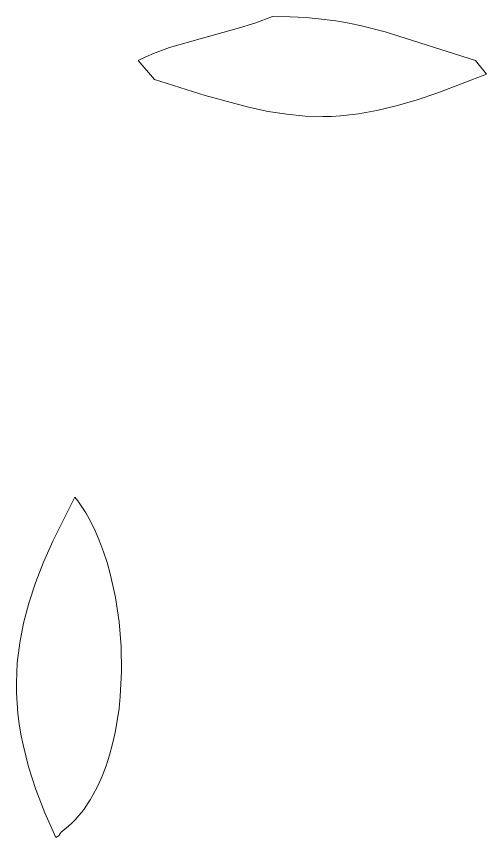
# Model space of a CAD drawing. Header units: centimetres. Extents: x -6.7 to 3.2, y -8.3 to 13.3.
# Drawn here: x -1.97 to -0.264, y 5.667 to 8.643 of the extents above; entities that cross this region are included whole.
import ezdxf

# ---------------------------------------------------------------- set-up
doc = ezdxf.new("R2010")
doc.units = ezdxf.units.CM
doc.header["$MEASUREMENT"] = 0
doc.layers.add('layer 1', color=7, linetype='Continuous')

msp = doc.modelspace()

# ---------------------------------------------------------------- linework, layer by layer
at = {"layer": 'layer 1', "color": 177, "lineweight": 9}
for points, knots in [([(-1.04059, 8.64331), (-1.04059, 8.64331), (-1.10526, 8.61938), (-1.10526, 8.61938), (-1.10526, 8.61938), (-1.10526, 8.61938), (-1.16924, 8.59923), (-1.16924, 8.59923), (-1.16924, 8.59923), (-1.16924, 8.59923), (-1.29441, 8.56501), (-1.29441, 8.56501), (-1.29441, 8.56501), (-1.29441, 8.56501), (-1.41463, 8.53012), (-1.41463, 8.53012), (-1.41463, 8.53012), (-1.41463, 8.53012), (-1.47242, 8.50913), (-1.47242, 8.50913), (-1.47242, 8.50913), (-1.47242, 8.50913), (-1.50066, 8.49717), (-1.50066, 8.49717), (-1.50066, 8.49717), (-1.50066, 8.49717), (-1.52843, 8.48402), (-1.52843, 8.48402), (-1.52843, 8.48402), (-1.52843, 8.48402), (-1.46869, 8.41433), (-1.46869, 8.41433), (-1.46869, 8.41433), (-1.46869, 8.41433), (-1.28531, 8.35604), (-1.28531, 8.35604), (-1.28531, 8.35604), (-1.28531, 8.35604), (-1.12803, 8.31385), (-1.12803, 8.31385), (-1.12803, 8.31385), (-1.12803, 8.31385), (-1.05656, 8.29899), (-1.05656, 8.29899), (-1.05656, 8.29899), (-1.05656, 8.29899), (-0.98848, 8.28839), (-0.98848, 8.28839), (-0.98848, 8.28839), (-0.98848, 8.28839), (-0.92274, 8.28213), (-0.92274, 8.28213), (-0.92274, 8.28213), (-0.92274, 8.28213), (-0.8583, 8.28029), (-0.8583, 8.28029), (-0.8583, 8.28029), (-0.8583, 8.28029), (-0.82624, 8.28105), (-0.82624, 8.28105), (-0.82624, 8.28105), (-0.82624, 8.28105), (-0.79411, 8.28295), (-0.79411, 8.28295), (-0.79411, 8.28295), (-0.79411, 8.28295), (-0.72913, 8.29019), (-0.72913, 8.29019), (-0.72913, 8.29019), (-0.72913, 8.29019), (-0.66231, 8.30209), (-0.66231, 8.30209), (-0.66231, 8.30209), (-0.66231, 8.30209), (-0.5926, 8.31872), (-0.5926, 8.31872), (-0.5926, 8.31872), (-0.5926, 8.31872), (-0.51896, 8.34018), (-0.51896, 8.34018), (-0.51896, 8.34018), (-0.51896, 8.34018), (-0.44035, 8.36653), (-0.44035, 8.36653), (-0.44035, 8.36653), (-0.44035, 8.36653), (-0.26403, 8.43424), (-0.26403, 8.43424), (-0.26403, 8.43424), (-0.26403, 8.43424), (-0.30385, 8.48402), (-0.30385, 8.48402), (-0.30385, 8.48402), (-0.30385, 8.48402), (-0.63182, 8.58718), (-0.63182, 8.58718), (-0.63182, 8.58718), (-0.63182, 8.58718), (-0.71735, 8.60928), (-0.71735, 8.60928), (-0.71735, 8.60928), (-0.71735, 8.60928), (-0.76314, 8.61877), (-0.76314, 8.61877), (-0.76314, 8.61877), (-0.76314, 8.61877), (-0.81156, 8.62697), (-0.81156, 8.62697), (-0.81156, 8.62697), (-0.81156, 8.62697), (-0.86306, 8.63372), (-0.86306, 8.63372), (-0.86306, 8.63372), (-0.86306, 8.63372), (-0.9181, 8.63881), (-0.9181, 8.63881), (-0.9181, 8.63881), (-0.9181, 8.63881), (-0.97712, 8.64207), (-0.97712, 8.64207), (-0.97712, 8.64207), (-0.97712, 8.64207), (-1.04059, 8.64331), (-1.04059, 8.64331), (-1.04059, 8.64331), (-1.04059, 8.64331), (-1.04059, 8.64331), (-1.04059, 8.64331)], [0, 0, 0, 0, 0.030303, 0.030303, 0.030303, 0.030303, 0.0606061, 0.0606061, 0.0606061, 0.0606061, 0.0909091, 0.0909091, 0.0909091, 0.0909091, 0.1212121, 0.1212121, 0.1212121, 0.1212121, 0.1515152, 0.1515152, 0.1515152, 0.1515152, 0.1818182, 0.1818182, 0.1818182, 0.1818182, 0.2121212, 0.2121212, 0.2121212, 0.2121212, 0.2424242, 0.2424242, 0.2424242, 0.2424242, 0.2727273, 0.2727273, 0.2727273, 0.2727273, 0.3030303, 0.3030303, 0.3030303, 0.3030303, 0.3333333, 0.3333333, 0.3333333, 0.3333333, 0.3636364, 0.3636364, 0.3636364, 0.3636364, 0.3939394, 0.3939394, 0.3939394, 0.3939394, 0.4242424, 0.4242424, 0.4242424, 0.4242424, 0.4545455, 0.4545455, 0.4545455, 0.4545455, 0.4848485, 0.4848485, 0.4848485, 0.4848485, 0.5151515, 0.5151515, 0.5151515, 0.5151515, 0.5454545, 0.5454545, 0.5454545, 0.5454545, 0.5757576, 0.5757576, 0.5757576, 0.5757576, 0.6060606, 0.6060606, 0.6060606, 0.6060606, 0.6363636, 0.6363636, 0.6363636, 0.6363636, 0.6666667, 0.6666667, 0.6666667, 0.6666667, 0.6969697, 0.6969697, 0.6969697, 0.6969697, 0.7272727, 0.7272727, 0.7272727, 0.7272727, 0.7575758, 0.7575758, 0.7575758, 0.7575758, 0.7878788, 0.7878788, 0.7878788, 0.7878788, 0.8181818, 0.8181818, 0.8181818, 0.8181818, 0.8484848, 0.8484848, 0.8484848, 0.8484848, 0.8787879, 0.8787879, 0.8787879, 0.8787879, 0.9090909, 0.9090909, 0.9090909, 0.9090909, 0.9393939, 0.9393939, 0.9393939, 0.9393939, 1, 1, 1, 1]), ([(-1.75741, 6.90103), (-1.75741, 6.90103), (-1.83796, 6.74092), (-1.83796, 6.74092), (-1.83796, 6.74092), (-1.83796, 6.74092), (-1.87157, 6.6645), (-1.87157, 6.6645), (-1.87157, 6.6645), (-1.87157, 6.6645), (-1.90054, 6.58987), (-1.90054, 6.58987), (-1.90054, 6.58987), (-1.90054, 6.58987), (-1.92469, 6.51659), (-1.92469, 6.51659), (-1.92469, 6.51659), (-1.92469, 6.51659), (-1.94387, 6.44418), (-1.94387, 6.44418), (-1.94387, 6.44418), (-1.94387, 6.44418), (-1.95792, 6.37219), (-1.95792, 6.37219), (-1.95792, 6.37219), (-1.95792, 6.37219), (-1.96298, 6.33621), (-1.96298, 6.33621), (-1.96298, 6.33621), (-1.96298, 6.33621), (-1.96668, 6.30015), (-1.96668, 6.30015), (-1.96668, 6.30015), (-1.96668, 6.30015), (-1.96903, 6.26397), (-1.96903, 6.26397), (-1.96903, 6.26397), (-1.96903, 6.26397), (-1.96999, 6.2276), (-1.96999, 6.2276), (-1.96999, 6.2276), (-1.96999, 6.2276), (-1.96955, 6.19098), (-1.96955, 6.19098), (-1.96955, 6.19098), (-1.96955, 6.19098), (-1.96769, 6.15407), (-1.96769, 6.15407), (-1.96769, 6.15407), (-1.96769, 6.15407), (-1.96439, 6.11679), (-1.96439, 6.11679), (-1.96439, 6.11679), (-1.96439, 6.11679), (-1.95962, 6.0791), (-1.95962, 6.0791), (-1.95962, 6.0791), (-1.95962, 6.0791), (-1.95337, 6.04094), (-1.95337, 6.04094), (-1.95337, 6.04094), (-1.95337, 6.04094), (-1.94562, 6.00224), (-1.94562, 6.00224), (-1.94562, 6.00224), (-1.94562, 6.00224), (-1.92552, 5.92301), (-1.92552, 5.92301), (-1.92552, 5.92301), (-1.92552, 5.92301), (-1.89918, 5.84095), (-1.89918, 5.84095), (-1.89918, 5.84095), (-1.89918, 5.84095), (-1.86643, 5.7556), (-1.86643, 5.7556), (-1.86643, 5.7556), (-1.86643, 5.7556), (-1.8271, 5.6665), (-1.8271, 5.6665), (-1.8271, 5.6665), (-1.8271, 5.6665), (-1.8152, 5.67457), (-1.8152, 5.67457), (-1.8152, 5.67457), (-1.8152, 5.67457), (-1.81512, 5.67466), (-1.81512, 5.67466), (-1.81512, 5.67466), (-1.81512, 5.67466), (-1.81505, 5.67475), (-1.81505, 5.67475), (-1.81505, 5.67475), (-1.81505, 5.67475), (-1.81497, 5.67484), (-1.81497, 5.67484), (-1.81497, 5.67484), (-1.81497, 5.67484), (-1.81494, 5.67489), (-1.81494, 5.67489), (-1.81494, 5.67489), (-1.81494, 5.67489), (-1.8149, 5.67495), (-1.8149, 5.67495), (-1.8149, 5.67495), (-1.8149, 5.67495), (-1.81475, 5.67518), (-1.81475, 5.67518), (-1.81475, 5.67518), (-1.81475, 5.67518), (-1.81457, 5.67546), (-1.81457, 5.67546), (-1.81457, 5.67546), (-1.81457, 5.67546), (-1.8135, 5.67728), (-1.8135, 5.67728), (-1.8135, 5.67728), (-1.8135, 5.67728), (-1.81127, 5.6807), (-1.81127, 5.6807), (-1.81127, 5.6807), (-1.81127, 5.6807), (-1.80719, 5.68642), (-1.80719, 5.68642), (-1.80719, 5.68642), (-1.80719, 5.68642), (-1.79369, 5.6968), (-1.79369, 5.6968), (-1.79369, 5.6968), (-1.79369, 5.6968), (-1.78065, 5.7079), (-1.78065, 5.7079), (-1.78065, 5.7079), (-1.78065, 5.7079), (-1.76806, 5.7197), (-1.76806, 5.7197), (-1.76806, 5.7197), (-1.76806, 5.7197), (-1.75592, 5.73217), (-1.75592, 5.73217), (-1.75592, 5.73217), (-1.75592, 5.73217), (-1.74423, 5.7453), (-1.74423, 5.7453), (-1.74423, 5.7453), (-1.74423, 5.7453), (-1.73298, 5.75906), (-1.73298, 5.75906), (-1.73298, 5.75906), (-1.73298, 5.75906), (-1.72218, 5.77343), (-1.72218, 5.77343), (-1.72218, 5.77343), (-1.72218, 5.77343), (-1.71182, 5.78839), (-1.71182, 5.78839), (-1.71182, 5.78839), (-1.71182, 5.78839), (-1.70189, 5.80391), (-1.70189, 5.80391), (-1.70189, 5.80391), (-1.70189, 5.80391), (-1.6924, 5.81999), (-1.6924, 5.81999), (-1.6924, 5.81999), (-1.6924, 5.81999), (-1.67471, 5.85369), (-1.67471, 5.85369), (-1.67471, 5.85369), (-1.67471, 5.85369), (-1.65874, 5.88931), (-1.65874, 5.88931), (-1.65874, 5.88931), (-1.65874, 5.88931), (-1.64445, 5.92669), (-1.64445, 5.92669), (-1.64445, 5.92669), (-1.64445, 5.92669), (-1.63184, 5.96564), (-1.63184, 5.96564), (-1.63184, 5.96564), (-1.63184, 5.96564), (-1.62088, 6.00601), (-1.62088, 6.00601), (-1.62088, 6.00601), (-1.62088, 6.00601), (-1.61155, 6.04761), (-1.61155, 6.04761), (-1.61155, 6.04761), (-1.61155, 6.04761), (-1.60383, 6.09027), (-1.60383, 6.09027), (-1.60383, 6.09027), (-1.60383, 6.09027), (-1.5977, 6.13382), (-1.5977, 6.13382), (-1.5977, 6.13382), (-1.5977, 6.13382), (-1.59315, 6.17809), (-1.59315, 6.17809), (-1.59315, 6.17809), (-1.59315, 6.17809), (-1.58868, 6.2681), (-1.58868, 6.2681), (-1.58868, 6.2681), (-1.58868, 6.2681), (-1.59026, 6.3589), (-1.59026, 6.3589), (-1.59026, 6.3589), (-1.59026, 6.3589), (-1.59773, 6.44913), (-1.59773, 6.44913), (-1.59773, 6.44913), (-1.59773, 6.44913), (-1.61093, 6.5374), (-1.61093, 6.5374), (-1.61093, 6.5374), (-1.61093, 6.5374), (-1.61964, 6.58037), (-1.61964, 6.58037), (-1.61964, 6.58037), (-1.61964, 6.58037), (-1.62971, 6.62233), (-1.62971, 6.62233), (-1.62971, 6.62233), (-1.62971, 6.62233), (-1.64114, 6.66311), (-1.64114, 6.66311), (-1.64114, 6.66311), (-1.64114, 6.66311), (-1.65391, 6.70253), (-1.65391, 6.70253), (-1.65391, 6.70253), (-1.65391, 6.70253), (-1.66799, 6.74044), (-1.66799, 6.74044), (-1.66799, 6.74044), (-1.66799, 6.74044), (-1.68336, 6.77664), (-1.68336, 6.77664), (-1.68336, 6.77664), (-1.68336, 6.77664), (-1.70001, 6.81098), (-1.70001, 6.81098), (-1.70001, 6.81098), (-1.70001, 6.81098), (-1.71792, 6.84327), (-1.71792, 6.84327), (-1.71792, 6.84327), (-1.71792, 6.84327), (-1.73706, 6.87334), (-1.73706, 6.87334), (-1.73706, 6.87334), (-1.73706, 6.87334), (-1.74708, 6.8875), (-1.74708, 6.8875), (-1.74708, 6.8875), (-1.74708, 6.8875), (-1.75741, 6.90103), (-1.75741, 6.90103), (-1.75741, 6.90103), (-1.75741, 6.90103), (-1.75741, 6.90103), (-1.75741, 6.90103)], [0, 0, 0, 0, 0.0149254, 0.0149254, 0.0149254, 0.0149254, 0.0298507, 0.0298507, 0.0298507, 0.0298507, 0.0447761, 0.0447761, 0.0447761, 0.0447761, 0.0597015, 0.0597015, 0.0597015, 0.0597015, 0.0746269, 0.0746269, 0.0746269, 0.0746269, 0.0895522, 0.0895522, 0.0895522, 0.0895522, 0.1044776, 0.1044776, 0.1044776, 0.1044776, 0.119403, 0.119403, 0.119403, 0.119403, 0.1343284, 0.1343284, 0.1343284, 0.1343284, 0.1492537, 0.1492537, 0.1492537, 0.1492537, 0.1641791, 0.1641791, 0.1641791, 0.1641791, 0.1791045, 0.1791045, 0.1791045, 0.1791045, 0.1940299, 0.1940299, 0.1940299, 0.1940299, 0.2089552, 0.2089552, 0.2089552, 0.2089552, 0.2238806, 0.2238806, 0.2238806, 0.2238806, 0.238806, 0.238806, 0.238806, 0.238806, 0.2537313, 0.2537313, 0.2537313, 0.2537313, 0.2686567, 0.2686567, 0.2686567, 0.2686567, 0.2835821, 0.2835821, 0.2835821, 0.2835821, 0.2985075, 0.2985075, 0.2985075, 0.2985075, 0.3134328, 0.3134328, 0.3134328, 0.3134328, 0.3283582, 0.3283582, 0.3283582, 0.3283582, 0.3432836, 0.3432836, 0.3432836, 0.3432836, 0.358209, 0.358209, 0.358209, 0.358209, 0.3731343, 0.3731343, 0.3731343, 0.3731343, 0.3880597, 0.3880597, 0.3880597, 0.3880597, 0.4029851, 0.4029851, 0.4029851, 0.4029851, 0.4179104, 0.4179104, 0.4179104, 0.4179104, 0.4328358, 0.4328358, 0.4328358, 0.4328358, 0.4477612, 0.4477612, 0.4477612, 0.4477612, 0.4626866, 0.4626866, 0.4626866, 0.4626866, 0.4776119, 0.4776119, 0.4776119, 0.4776119, 0.4925373, 0.4925373, 0.4925373, 0.4925373, 0.5074627, 0.5074627, 0.5074627, 0.5074627, 0.5223881, 0.5223881, 0.5223881, 0.5223881, 0.5373134, 0.5373134, 0.5373134, 0.5373134, 0.5522388, 0.5522388, 0.5522388, 0.5522388, 0.5671642, 0.5671642, 0.5671642, 0.5671642, 0.5820896, 0.5820896, 0.5820896, 0.5820896, 0.5970149, 0.5970149, 0.5970149, 0.5970149, 0.6119403, 0.6119403, 0.6119403, 0.6119403, 0.6268657, 0.6268657, 0.6268657, 0.6268657, 0.641791, 0.641791, 0.641791, 0.641791, 0.6567164, 0.6567164, 0.6567164, 0.6567164, 0.6716418, 0.6716418, 0.6716418, 0.6716418, 0.6865672, 0.6865672, 0.6865672, 0.6865672, 0.7014925, 0.7014925, 0.7014925, 0.7014925, 0.7164179, 0.7164179, 0.7164179, 0.7164179, 0.7313433, 0.7313433, 0.7313433, 0.7313433, 0.7462687, 0.7462687, 0.7462687, 0.7462687, 0.761194, 0.761194, 0.761194, 0.761194, 0.7761194, 0.7761194, 0.7761194, 0.7761194, 0.7910448, 0.7910448, 0.7910448, 0.7910448, 0.8059701, 0.8059701, 0.8059701, 0.8059701, 0.8208955, 0.8208955, 0.8208955, 0.8208955, 0.8358209, 0.8358209, 0.8358209, 0.8358209, 0.8507463, 0.8507463, 0.8507463, 0.8507463, 0.8656716, 0.8656716, 0.8656716, 0.8656716, 0.880597, 0.880597, 0.880597, 0.880597, 0.8955224, 0.8955224, 0.8955224, 0.8955224, 0.9104478, 0.9104478, 0.9104478, 0.9104478, 0.9253731, 0.9253731, 0.9253731, 0.9253731, 0.9402985, 0.9402985, 0.9402985, 0.9402985, 0.9552239, 0.9552239, 0.9552239, 0.9552239, 0.9701493, 0.9701493, 0.9701493, 0.9701493, 1, 1, 1, 1])]:
    msp.add_open_spline(points, degree=3, knots=knots, dxfattribs=at)

doc.saveas('drawing.dxf')
